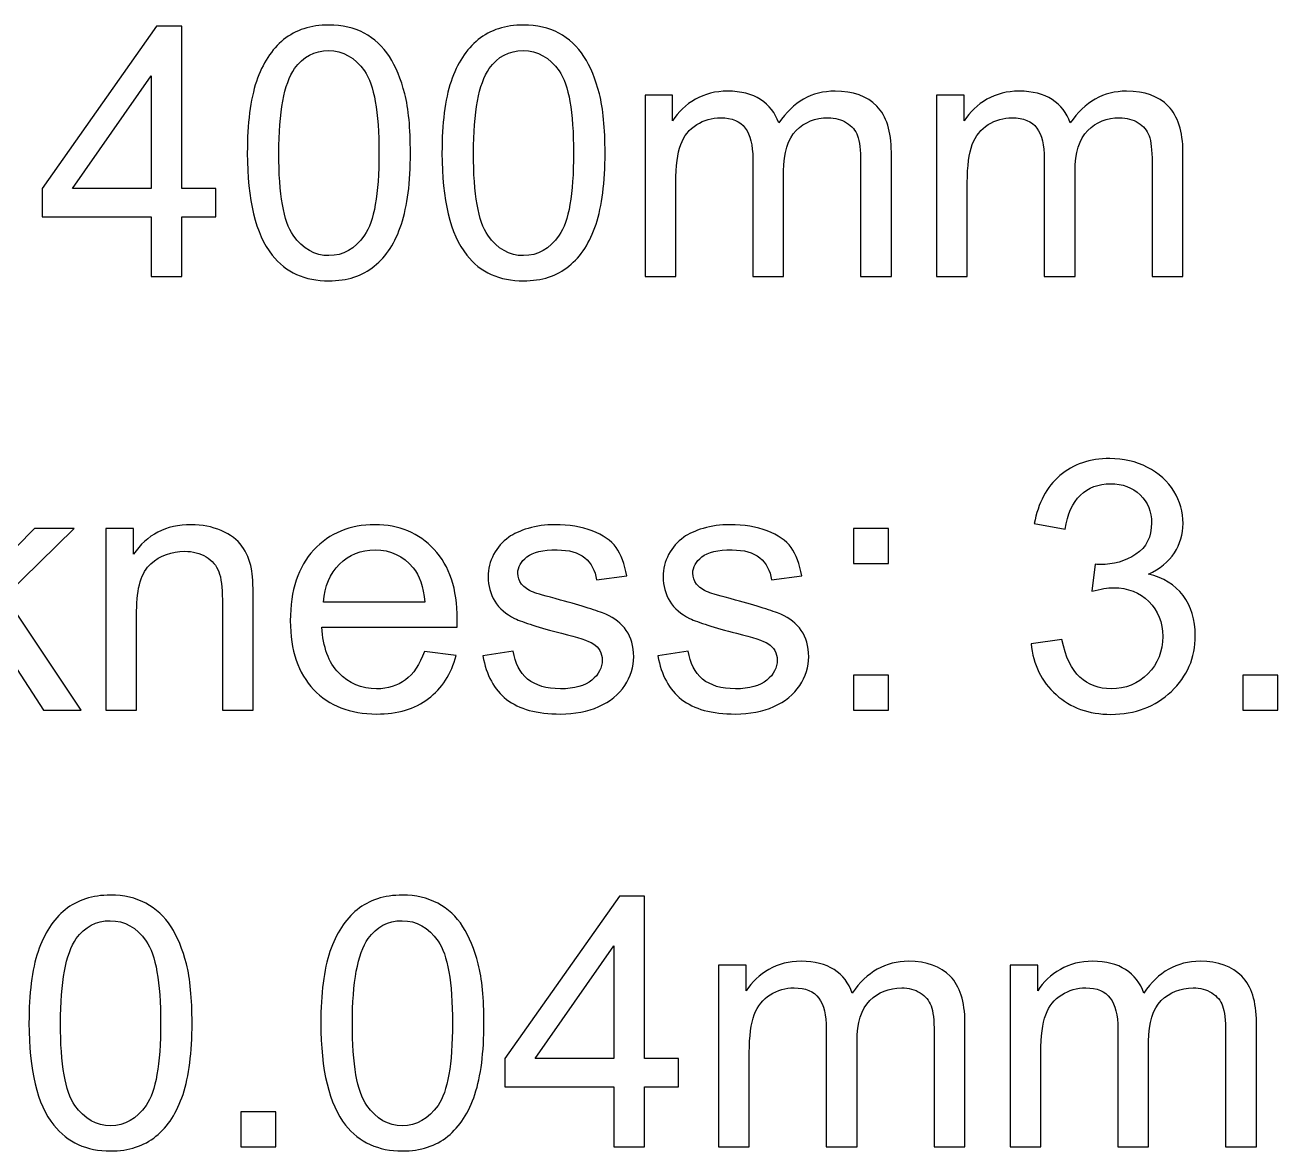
# Model space of a CAD drawing. Header units: millimetres. Extents: x -284 to 247, y -404 to 405.
# Drawn here: x -252.23 to -237.07, y -388.21 to -374.59 of the extents above; entities that cross this region are included whole.
import ezdxf

# ---------------------------------------------------------------- set-up
doc = ezdxf.new("R2010")
doc.units = ezdxf.units.MM
doc.header["$MEASUREMENT"] = 0
doc.layers.add('Layer 1', color=7, linetype='Continuous')

msp = doc.modelspace()

# ---------------------------------------------------------------- linework, layer by layer
at = {"layer": 'Layer 1'}
for points, knots in [([(-250.7012, -377.6338), (-250.7012, -377.6338), (-250.7012, -376.9099), (-250.7012, -376.9099), (-250.7012, -376.9099), (-250.7012, -376.9099), (-252.0178, -376.9099), (-252.0178, -376.9099), (-252.0178, -376.9099), (-252.0178, -376.9099), (-252.0178, -376.567), (-252.0178, -376.567), (-252.0178, -376.567), (-252.0178, -376.567), (-250.6335, -374.6028), (-250.6335, -374.6028), (-250.6335, -374.6028), (-250.6335, -374.6028), (-250.3287, -374.6028), (-250.3287, -374.6028), (-250.3287, -374.6028), (-250.3287, -374.6028), (-250.3287, -376.567), (-250.3287, -376.567), (-250.3287, -376.567), (-250.3287, -376.567), (-249.9181, -376.567), (-249.9181, -376.567), (-249.9181, -376.567), (-249.9181, -376.567), (-249.9181, -376.9099), (-249.9181, -376.9099), (-249.9181, -376.9099), (-249.9181, -376.9099), (-250.3287, -376.9099), (-250.3287, -376.9099), (-250.3287, -376.9099), (-250.3287, -376.9099), (-250.3287, -377.6338), (-250.3287, -377.6338), (-250.3287, -377.6338), (-250.3287, -377.6338), (-250.7012, -377.6338), (-250.7012, -377.6338)], [0, 0, 0, 0, 0.0833333, 0.0833333, 0.0833333, 0.0833333, 0.1666667, 0.1666667, 0.1666667, 0.1666667, 0.25, 0.25, 0.25, 0.25, 0.3333333, 0.3333333, 0.3333333, 0.3333333, 0.4166667, 0.4166667, 0.4166667, 0.4166667, 0.5, 0.5, 0.5, 0.5, 0.5833333, 0.5833333, 0.5833333, 0.5833333, 0.6666667, 0.6666667, 0.6666667, 0.6666667, 0.75, 0.75, 0.75, 0.75, 0.8333333, 0.8333333, 0.8333333, 0.8333333, 1, 1, 1, 1]), ([(-249.5364, -376.138), (-249.5364, -375.7803), (-249.4997, -375.491), (-249.4263, -375.2723), (-249.4263, -375.2723), (-249.3523, -375.0529), (-249.2429, -374.8843), (-249.0975, -374.7664), (-249.0975, -374.7664), (-248.9529, -374.6486), (-248.7702, -374.5901), (-248.55, -374.5901), (-248.55, -374.5901), (-248.3878, -374.5901), (-248.2452, -374.6225), (-248.1218, -374.6881), (-248.1218, -374.6881), (-247.999, -374.7537), (-247.8974, -374.8483), (-247.8184, -374.9718), (-247.8184, -374.9718), (-247.7394, -375.0945), (-247.6773, -375.2448), (-247.6321, -375.4219), (-247.6321, -375.4219), (-247.5863, -375.599), (-247.5637, -375.8382), (-247.5637, -376.138), (-247.5637, -376.138), (-247.5637, -376.4936), (-247.6004, -376.7815), (-247.673, -377.0002), (-247.673, -377.0002), (-247.7457, -377.2196), (-247.8551, -377.3883), (-248.0004, -377.5068), (-248.0004, -377.5068), (-248.1451, -377.6253), (-248.3285, -377.6846), (-248.55, -377.6846), (-248.55, -377.6846), (-248.8414, -377.6846), (-249.0707, -377.5809), (-249.2372, -377.3727), (-249.2372, -377.3727), (-249.4369, -377.1187), (-249.5364, -376.7074), (-249.5364, -376.138)], [0, 0, 0, 0, 0.0769231, 0.0769231, 0.0769231, 0.0769231, 0.1538462, 0.1538462, 0.1538462, 0.1538462, 0.2307692, 0.2307692, 0.2307692, 0.2307692, 0.3076923, 0.3076923, 0.3076923, 0.3076923, 0.3846154, 0.3846154, 0.3846154, 0.3846154, 0.4615385, 0.4615385, 0.4615385, 0.4615385, 0.5384615, 0.5384615, 0.5384615, 0.5384615, 0.6153846, 0.6153846, 0.6153846, 0.6153846, 0.6923077, 0.6923077, 0.6923077, 0.6923077, 0.7692308, 0.7692308, 0.7692308, 0.7692308, 0.8461538, 0.8461538, 0.8461538, 0.8461538, 1, 1, 1, 1]), ([(-247.182, -376.138), (-247.182, -375.7803), (-247.1453, -375.491), (-247.0719, -375.2723), (-247.0719, -375.2723), (-246.9979, -375.0529), (-246.8885, -374.8843), (-246.7431, -374.7664), (-246.7431, -374.7664), (-246.5985, -374.6486), (-246.4158, -374.5901), (-246.1956, -374.5901), (-246.1956, -374.5901), (-246.0334, -374.5901), (-245.8908, -374.6225), (-245.7674, -374.6881), (-245.7674, -374.6881), (-245.6446, -374.7537), (-245.543, -374.8483), (-245.464, -374.9718), (-245.464, -374.9718), (-245.385, -375.0945), (-245.3229, -375.2448), (-245.2777, -375.4219), (-245.2777, -375.4219), (-245.2319, -375.599), (-245.2093, -375.8382), (-245.2093, -376.138), (-245.2093, -376.138), (-245.2093, -376.4936), (-245.246, -376.7815), (-245.3186, -377.0002), (-245.3186, -377.0002), (-245.3913, -377.2196), (-245.5007, -377.3883), (-245.646, -377.5068), (-245.646, -377.5068), (-245.7907, -377.6253), (-245.9741, -377.6846), (-246.1956, -377.6846), (-246.1956, -377.6846), (-246.487, -377.6846), (-246.7163, -377.5809), (-246.8828, -377.3727), (-246.8828, -377.3727), (-247.0825, -377.1187), (-247.182, -376.7074), (-247.182, -376.138)], [0, 0, 0, 0, 0.0769231, 0.0769231, 0.0769231, 0.0769231, 0.1538462, 0.1538462, 0.1538462, 0.1538462, 0.2307692, 0.2307692, 0.2307692, 0.2307692, 0.3076923, 0.3076923, 0.3076923, 0.3076923, 0.3846154, 0.3846154, 0.3846154, 0.3846154, 0.4615385, 0.4615385, 0.4615385, 0.4615385, 0.5384615, 0.5384615, 0.5384615, 0.5384615, 0.6153846, 0.6153846, 0.6153846, 0.6153846, 0.6923077, 0.6923077, 0.6923077, 0.6923077, 0.7692308, 0.7692308, 0.7692308, 0.7692308, 0.8461538, 0.8461538, 0.8461538, 0.8461538, 1, 1, 1, 1]), ([(-249.1554, -376.1394), (-249.1554, -376.6383), (-249.0975, -376.9699), (-248.9811, -377.1336), (-248.9811, -377.1336), (-248.8647, -377.298), (-248.7208, -377.3798), (-248.55, -377.3798), (-248.55, -377.3798), (-248.3793, -377.3798), (-248.2354, -377.2973), (-248.119, -377.1329), (-248.119, -377.1329), (-248.0025, -376.9678), (-247.9447, -376.6369), (-247.9447, -376.1394), (-247.9447, -376.1394), (-247.9447, -375.6406), (-248.0025, -375.309), (-248.119, -375.1453), (-248.119, -375.1453), (-248.2347, -374.9809), (-248.38, -374.8991), (-248.5543, -374.8991), (-248.5543, -374.8991), (-248.725, -374.8991), (-248.8619, -374.9718), (-248.9642, -375.1164), (-248.9642, -375.1164), (-249.0919, -375.3005), (-249.1554, -375.642), (-249.1554, -376.1394)], [0, 0, 0, 0, 0.1111111, 0.1111111, 0.1111111, 0.1111111, 0.2222222, 0.2222222, 0.2222222, 0.2222222, 0.3333333, 0.3333333, 0.3333333, 0.3333333, 0.4444444, 0.4444444, 0.4444444, 0.4444444, 0.5555556, 0.5555556, 0.5555556, 0.5555556, 0.6666667, 0.6666667, 0.6666667, 0.6666667, 0.7777778, 0.7777778, 0.7777778, 0.7777778, 1, 1, 1, 1]), ([(-246.801, -376.1394), (-246.801, -376.6383), (-246.7431, -376.9699), (-246.6267, -377.1336), (-246.6267, -377.1336), (-246.5103, -377.298), (-246.3664, -377.3798), (-246.1956, -377.3798), (-246.1956, -377.3798), (-246.0249, -377.3798), (-245.881, -377.2973), (-245.7646, -377.1329), (-245.7646, -377.1329), (-245.6481, -376.9678), (-245.5903, -376.6369), (-245.5903, -376.1394), (-245.5903, -376.1394), (-245.5903, -375.6406), (-245.6481, -375.309), (-245.7646, -375.1453), (-245.7646, -375.1453), (-245.8803, -374.9809), (-246.0256, -374.8991), (-246.1999, -374.8991), (-246.1999, -374.8991), (-246.3706, -374.8991), (-246.5075, -374.9718), (-246.6098, -375.1164), (-246.6098, -375.1164), (-246.7375, -375.3005), (-246.801, -375.642), (-246.801, -376.1394)], [0, 0, 0, 0, 0.1111111, 0.1111111, 0.1111111, 0.1111111, 0.2222222, 0.2222222, 0.2222222, 0.2222222, 0.3333333, 0.3333333, 0.3333333, 0.3333333, 0.4444444, 0.4444444, 0.4444444, 0.4444444, 0.5555556, 0.5555556, 0.5555556, 0.5555556, 0.6666667, 0.6666667, 0.6666667, 0.6666667, 0.7777778, 0.7777778, 0.7777778, 0.7777778, 1, 1, 1, 1]), ([(-250.7012, -376.567), (-250.7012, -376.567), (-250.7012, -375.2032), (-250.7012, -375.2032), (-250.7012, -375.2032), (-250.7012, -375.2032), (-251.6516, -376.567), (-251.6516, -376.567), (-251.6516, -376.567), (-251.6516, -376.567), (-250.7012, -376.567), (-250.7012, -376.567)], [0, 0, 0, 0, 0.25, 0.25, 0.25, 0.25, 0.5, 0.5, 0.5, 0.5, 1, 1, 1, 1]), ([(-244.726, -377.6338), (-244.726, -377.6338), (-244.726, -375.4367), (-244.726, -375.4367), (-244.726, -375.4367), (-244.726, -375.4367), (-244.3916, -375.4367), (-244.3916, -375.4367), (-244.3916, -375.4367), (-244.3916, -375.4367), (-244.3916, -375.7472), (-244.3916, -375.7472), (-244.3916, -375.7472), (-244.3231, -375.6399), (-244.2314, -375.5531), (-244.1171, -375.4882), (-244.1171, -375.4882), (-244.0028, -375.4226), (-243.873, -375.3902), (-243.7269, -375.3902), (-243.7269, -375.3902), (-243.5647, -375.3902), (-243.4313, -375.424), (-243.3276, -375.491), (-243.3276, -375.491), (-243.2239, -375.5588), (-243.1505, -375.6526), (-243.1082, -375.774), (-243.1082, -375.774), (-242.9332, -375.5179), (-242.7067, -375.3902), (-242.4273, -375.3902), (-242.4273, -375.3902), (-242.2086, -375.3902), (-242.04, -375.4501), (-241.9229, -375.5708), (-241.9229, -375.5708), (-241.805, -375.6914), (-241.7458, -375.877), (-241.7458, -376.1275), (-241.7458, -376.1275), (-241.7458, -376.1275), (-241.7458, -377.6338), (-241.7458, -377.6338), (-241.7458, -377.6338), (-241.7458, -377.6338), (-242.1183, -377.6338), (-242.1183, -377.6338), (-242.1183, -377.6338), (-242.1183, -377.6338), (-242.1183, -376.2509), (-242.1183, -376.2509), (-242.1183, -376.2509), (-242.1183, -376.1028), (-242.131, -375.9955), (-242.155, -375.9299), (-242.155, -375.9299), (-242.179, -375.8643), (-242.2227, -375.8121), (-242.2869, -375.7719), (-242.2869, -375.7719), (-242.3504, -375.7316), (-242.4252, -375.7119), (-242.5106, -375.7119), (-242.5106, -375.7119), (-242.6658, -375.7119), (-242.7942, -375.7634), (-242.8965, -375.8657), (-242.8965, -375.8657), (-242.9988, -375.9687), (-243.0496, -376.1331), (-243.0496, -376.3589), (-243.0496, -376.3589), (-243.0496, -376.3589), (-243.0496, -377.6338), (-243.0496, -377.6338), (-243.0496, -377.6338), (-243.0496, -377.6338), (-243.4221, -377.6338), (-243.4221, -377.6338), (-243.4221, -377.6338), (-243.4221, -377.6338), (-243.4221, -376.2079), (-243.4221, -376.2079), (-243.4221, -376.2079), (-243.4221, -376.0428), (-243.4525, -375.9186), (-243.5132, -375.8361), (-243.5132, -375.8361), (-243.5738, -375.7535), (-243.6733, -375.7119), (-243.8109, -375.7119), (-243.8109, -375.7119), (-243.9153, -375.7119), (-244.012, -375.7394), (-244.1009, -375.7944), (-244.1009, -375.7944), (-244.1898, -375.8495), (-244.254, -375.9299), (-244.2942, -376.0364), (-244.2942, -376.0364), (-244.3337, -376.1423), (-244.3535, -376.2954), (-244.3535, -376.495), (-244.3535, -376.495), (-244.3535, -376.495), (-244.3535, -377.6338), (-244.3535, -377.6338), (-244.3535, -377.6338), (-244.3535, -377.6338), (-244.726, -377.6338), (-244.726, -377.6338)], [0, 0, 0, 0, 0.0344828, 0.0344828, 0.0344828, 0.0344828, 0.0689655, 0.0689655, 0.0689655, 0.0689655, 0.1034483, 0.1034483, 0.1034483, 0.1034483, 0.137931, 0.137931, 0.137931, 0.137931, 0.1724138, 0.1724138, 0.1724138, 0.1724138, 0.2068966, 0.2068966, 0.2068966, 0.2068966, 0.2413793, 0.2413793, 0.2413793, 0.2413793, 0.2758621, 0.2758621, 0.2758621, 0.2758621, 0.3103448, 0.3103448, 0.3103448, 0.3103448, 0.3448276, 0.3448276, 0.3448276, 0.3448276, 0.3793103, 0.3793103, 0.3793103, 0.3793103, 0.4137931, 0.4137931, 0.4137931, 0.4137931, 0.4482759, 0.4482759, 0.4482759, 0.4482759, 0.4827586, 0.4827586, 0.4827586, 0.4827586, 0.5172414, 0.5172414, 0.5172414, 0.5172414, 0.5517241, 0.5517241, 0.5517241, 0.5517241, 0.5862069, 0.5862069, 0.5862069, 0.5862069, 0.6206897, 0.6206897, 0.6206897, 0.6206897, 0.6551724, 0.6551724, 0.6551724, 0.6551724, 0.6896552, 0.6896552, 0.6896552, 0.6896552, 0.7241379, 0.7241379, 0.7241379, 0.7241379, 0.7586207, 0.7586207, 0.7586207, 0.7586207, 0.7931034, 0.7931034, 0.7931034, 0.7931034, 0.8275862, 0.8275862, 0.8275862, 0.8275862, 0.862069, 0.862069, 0.862069, 0.862069, 0.8965517, 0.8965517, 0.8965517, 0.8965517, 0.9310345, 0.9310345, 0.9310345, 0.9310345, 1, 1, 1, 1]), ([(-241.1997, -377.6338), (-241.1997, -377.6338), (-241.1997, -375.4367), (-241.1997, -375.4367), (-241.1997, -375.4367), (-241.1997, -375.4367), (-240.8653, -375.4367), (-240.8653, -375.4367), (-240.8653, -375.4367), (-240.8653, -375.4367), (-240.8653, -375.7472), (-240.8653, -375.7472), (-240.8653, -375.7472), (-240.7968, -375.6399), (-240.7051, -375.5531), (-240.5908, -375.4882), (-240.5908, -375.4882), (-240.4765, -375.4226), (-240.3467, -375.3902), (-240.2006, -375.3902), (-240.2006, -375.3902), (-240.0384, -375.3902), (-239.905, -375.424), (-239.8013, -375.491), (-239.8013, -375.491), (-239.6976, -375.5588), (-239.6242, -375.6526), (-239.5819, -375.774), (-239.5819, -375.774), (-239.4069, -375.5179), (-239.1804, -375.3902), (-238.901, -375.3902), (-238.901, -375.3902), (-238.6823, -375.3902), (-238.5137, -375.4501), (-238.3966, -375.5708), (-238.3966, -375.5708), (-238.2787, -375.6914), (-238.2195, -375.877), (-238.2195, -376.1275), (-238.2195, -376.1275), (-238.2195, -376.1275), (-238.2195, -377.6338), (-238.2195, -377.6338), (-238.2195, -377.6338), (-238.2195, -377.6338), (-238.592, -377.6338), (-238.592, -377.6338), (-238.592, -377.6338), (-238.592, -377.6338), (-238.592, -376.2509), (-238.592, -376.2509), (-238.592, -376.2509), (-238.592, -376.1028), (-238.6047, -375.9955), (-238.6287, -375.9299), (-238.6287, -375.9299), (-238.6527, -375.8643), (-238.6964, -375.8121), (-238.7606, -375.7719), (-238.7606, -375.7719), (-238.8241, -375.7316), (-238.8989, -375.7119), (-238.9843, -375.7119), (-238.9843, -375.7119), (-239.1395, -375.7119), (-239.2679, -375.7634), (-239.3702, -375.8657), (-239.3702, -375.8657), (-239.4725, -375.9687), (-239.5233, -376.1331), (-239.5233, -376.3589), (-239.5233, -376.3589), (-239.5233, -376.3589), (-239.5233, -377.6338), (-239.5233, -377.6338), (-239.5233, -377.6338), (-239.5233, -377.6338), (-239.8958, -377.6338), (-239.8958, -377.6338), (-239.8958, -377.6338), (-239.8958, -377.6338), (-239.8958, -376.2079), (-239.8958, -376.2079), (-239.8958, -376.2079), (-239.8958, -376.0428), (-239.9262, -375.9186), (-239.9869, -375.8361), (-239.9869, -375.8361), (-240.0475, -375.7535), (-240.147, -375.7119), (-240.2846, -375.7119), (-240.2846, -375.7119), (-240.389, -375.7119), (-240.4857, -375.7394), (-240.5746, -375.7944), (-240.5746, -375.7944), (-240.6635, -375.8495), (-240.7277, -375.9299), (-240.7679, -376.0364), (-240.7679, -376.0364), (-240.8074, -376.1423), (-240.8272, -376.2954), (-240.8272, -376.495), (-240.8272, -376.495), (-240.8272, -376.495), (-240.8272, -377.6338), (-240.8272, -377.6338), (-240.8272, -377.6338), (-240.8272, -377.6338), (-241.1997, -377.6338), (-241.1997, -377.6338)], [0, 0, 0, 0, 0.0344828, 0.0344828, 0.0344828, 0.0344828, 0.0689655, 0.0689655, 0.0689655, 0.0689655, 0.1034483, 0.1034483, 0.1034483, 0.1034483, 0.137931, 0.137931, 0.137931, 0.137931, 0.1724138, 0.1724138, 0.1724138, 0.1724138, 0.2068966, 0.2068966, 0.2068966, 0.2068966, 0.2413793, 0.2413793, 0.2413793, 0.2413793, 0.2758621, 0.2758621, 0.2758621, 0.2758621, 0.3103448, 0.3103448, 0.3103448, 0.3103448, 0.3448276, 0.3448276, 0.3448276, 0.3448276, 0.3793103, 0.3793103, 0.3793103, 0.3793103, 0.4137931, 0.4137931, 0.4137931, 0.4137931, 0.4482759, 0.4482759, 0.4482759, 0.4482759, 0.4827586, 0.4827586, 0.4827586, 0.4827586, 0.5172414, 0.5172414, 0.5172414, 0.5172414, 0.5517241, 0.5517241, 0.5517241, 0.5517241, 0.5862069, 0.5862069, 0.5862069, 0.5862069, 0.6206897, 0.6206897, 0.6206897, 0.6206897, 0.6551724, 0.6551724, 0.6551724, 0.6551724, 0.6896552, 0.6896552, 0.6896552, 0.6896552, 0.7241379, 0.7241379, 0.7241379, 0.7241379, 0.7586207, 0.7586207, 0.7586207, 0.7586207, 0.7931034, 0.7931034, 0.7931034, 0.7931034, 0.8275862, 0.8275862, 0.8275862, 0.8275862, 0.862069, 0.862069, 0.862069, 0.862069, 0.8965517, 0.8965517, 0.8965517, 0.8965517, 0.9310345, 0.9310345, 0.9310345, 0.9310345, 1, 1, 1, 1]), ([(-253.3633, -382.8782), (-253.3633, -382.8782), (-253.3633, -379.8472), (-253.3633, -379.8472), (-253.3633, -379.8472), (-253.3633, -379.8472), (-252.9908, -379.8472), (-252.9908, -379.8472), (-252.9908, -379.8472), (-252.9908, -379.8472), (-252.9908, -381.5736), (-252.9908, -381.5736), (-252.9908, -381.5736), (-252.9908, -381.5736), (-252.1102, -380.6811), (-252.1102, -380.6811), (-252.1102, -380.6811), (-252.1102, -380.6811), (-251.629, -380.6811), (-251.629, -380.6811), (-251.629, -380.6811), (-251.629, -380.6811), (-252.4672, -381.4974), (-252.4672, -381.4974), (-252.4672, -381.4974), (-252.4672, -381.4974), (-251.5444, -382.8782), (-251.5444, -382.8782), (-251.5444, -382.8782), (-251.5444, -382.8782), (-252.003, -382.8782), (-252.003, -382.8782), (-252.003, -382.8782), (-252.003, -382.8782), (-252.7325, -381.7557), (-252.7325, -381.7557), (-252.7325, -381.7557), (-252.7325, -381.7557), (-252.9908, -382.0068), (-252.9908, -382.0068), (-252.9908, -382.0068), (-252.9908, -382.0068), (-252.9908, -382.8782), (-252.9908, -382.8782), (-252.9908, -382.8782), (-252.9908, -382.8782), (-253.3633, -382.8782), (-253.3633, -382.8782)], [0, 0, 0, 0, 0.0769231, 0.0769231, 0.0769231, 0.0769231, 0.1538462, 0.1538462, 0.1538462, 0.1538462, 0.2307692, 0.2307692, 0.2307692, 0.2307692, 0.3076923, 0.3076923, 0.3076923, 0.3076923, 0.3846154, 0.3846154, 0.3846154, 0.3846154, 0.4615385, 0.4615385, 0.4615385, 0.4615385, 0.5384615, 0.5384615, 0.5384615, 0.5384615, 0.6153846, 0.6153846, 0.6153846, 0.6153846, 0.6923077, 0.6923077, 0.6923077, 0.6923077, 0.7692308, 0.7692308, 0.7692308, 0.7692308, 0.8461538, 0.8461538, 0.8461538, 0.8461538, 1, 1, 1, 1]), ([(-240.055, -382.0739), (-240.055, -382.0739), (-239.6825, -382.0231), (-239.6825, -382.0231), (-239.6825, -382.0231), (-239.6394, -382.2347), (-239.5675, -382.3871), (-239.4652, -382.4803), (-239.4652, -382.4803), (-239.3629, -382.5734), (-239.2373, -382.62), (-239.0884, -382.62), (-239.0884, -382.62), (-238.912, -382.62), (-238.7631, -382.5593), (-238.6432, -382.4379), (-238.6432, -382.4379), (-238.5233, -382.3166), (-238.4633, -382.1663), (-238.4633, -381.9871), (-238.4633, -381.9871), (-238.4633, -381.8163), (-238.519, -381.6752), (-238.6312, -381.5638), (-238.6312, -381.5638), (-238.7427, -381.453), (-238.8845, -381.3973), (-239.0574, -381.3973), (-239.0574, -381.3973), (-239.1279, -381.3973), (-239.2154, -381.4114), (-239.3205, -381.4389), (-239.3205, -381.4389), (-239.3205, -381.4389), (-239.2789, -381.1129), (-239.2789, -381.1129), (-239.2789, -381.1129), (-239.2542, -381.1157), (-239.2337, -381.1171), (-239.2189, -381.1171), (-239.2189, -381.1171), (-239.0595, -381.1171), (-238.9169, -381.0755), (-238.7892, -380.993), (-238.7892, -380.993), (-238.6622, -380.9104), (-238.5987, -380.7834), (-238.5987, -380.612), (-238.5987, -380.612), (-238.5987, -380.4758), (-238.6453, -380.3629), (-238.7377, -380.2733), (-238.7377, -380.2733), (-238.8302, -380.1837), (-238.9494, -380.1393), (-239.0955, -380.1393), (-239.0955, -380.1393), (-239.2408, -380.1393), (-239.3614, -380.1851), (-239.4581, -380.2768), (-239.4581, -380.2768), (-239.5548, -380.3686), (-239.6169, -380.5061), (-239.6444, -380.6896), (-239.6444, -380.6896), (-239.6444, -380.6896), (-240.0169, -380.6219), (-240.0169, -380.6219), (-240.0169, -380.6219), (-239.971, -380.3721), (-239.868, -380.1781), (-239.7065, -380.0405), (-239.7065, -380.0405), (-239.5456, -379.9029), (-239.3445, -379.8345), (-239.1046, -379.8345), (-239.1046, -379.8345), (-238.9395, -379.8345), (-238.7871, -379.8697), (-238.6481, -379.941), (-238.6481, -379.941), (-238.5084, -380.0116), (-238.4019, -380.1082), (-238.3285, -380.2303), (-238.3285, -380.2303), (-238.2544, -380.353), (-238.2177, -380.4829), (-238.2177, -380.6204), (-238.2177, -380.6204), (-238.2177, -380.751), (-238.253, -380.8695), (-238.3229, -380.9767), (-238.3229, -380.9767), (-238.3934, -381.084), (-238.4979, -381.1694), (-238.6354, -381.2329), (-238.6354, -381.2329), (-238.4562, -381.2738), (-238.3172, -381.3599), (-238.2177, -381.4904), (-238.2177, -381.4904), (-238.119, -381.6202), (-238.0696, -381.7839), (-238.0696, -381.9793), (-238.0696, -381.9793), (-238.0696, -382.2439), (-238.1662, -382.469), (-238.3589, -382.6531), (-238.3589, -382.6531), (-238.5522, -382.8373), (-238.7963, -382.929), (-239.0912, -382.929), (-239.0912, -382.929), (-239.3572, -382.929), (-239.578, -382.8493), (-239.7537, -382.6905), (-239.7537, -382.6905), (-239.9301, -382.5318), (-240.0303, -382.3265), (-240.055, -382.0739)], [0, 0, 0, 0, 0.0322581, 0.0322581, 0.0322581, 0.0322581, 0.0645161, 0.0645161, 0.0645161, 0.0645161, 0.0967742, 0.0967742, 0.0967742, 0.0967742, 0.1290323, 0.1290323, 0.1290323, 0.1290323, 0.1612903, 0.1612903, 0.1612903, 0.1612903, 0.1935484, 0.1935484, 0.1935484, 0.1935484, 0.2258065, 0.2258065, 0.2258065, 0.2258065, 0.2580645, 0.2580645, 0.2580645, 0.2580645, 0.2903226, 0.2903226, 0.2903226, 0.2903226, 0.3225806, 0.3225806, 0.3225806, 0.3225806, 0.3548387, 0.3548387, 0.3548387, 0.3548387, 0.3870968, 0.3870968, 0.3870968, 0.3870968, 0.4193548, 0.4193548, 0.4193548, 0.4193548, 0.4516129, 0.4516129, 0.4516129, 0.4516129, 0.483871, 0.483871, 0.483871, 0.483871, 0.516129, 0.516129, 0.516129, 0.516129, 0.5483871, 0.5483871, 0.5483871, 0.5483871, 0.5806452, 0.5806452, 0.5806452, 0.5806452, 0.6129032, 0.6129032, 0.6129032, 0.6129032, 0.6451613, 0.6451613, 0.6451613, 0.6451613, 0.6774194, 0.6774194, 0.6774194, 0.6774194, 0.7096774, 0.7096774, 0.7096774, 0.7096774, 0.7419355, 0.7419355, 0.7419355, 0.7419355, 0.7741935, 0.7741935, 0.7741935, 0.7741935, 0.8064516, 0.8064516, 0.8064516, 0.8064516, 0.8387097, 0.8387097, 0.8387097, 0.8387097, 0.8709677, 0.8709677, 0.8709677, 0.8709677, 0.9032258, 0.9032258, 0.9032258, 0.9032258, 0.9354839, 0.9354839, 0.9354839, 0.9354839, 1, 1, 1, 1]), ([(-251.248, -382.8782), (-251.248, -382.8782), (-251.248, -380.6811), (-251.248, -380.6811), (-251.248, -380.6811), (-251.248, -380.6811), (-250.9136, -380.6811), (-250.9136, -380.6811), (-250.9136, -380.6811), (-250.9136, -380.6811), (-250.9136, -380.993), (-250.9136, -380.993), (-250.9136, -380.993), (-250.7527, -380.7538), (-250.5199, -380.6346), (-250.2158, -380.6346), (-250.2158, -380.6346), (-250.0831, -380.6346), (-249.9618, -380.6585), (-249.851, -380.7058), (-249.851, -380.7058), (-249.7402, -380.7531), (-249.657, -380.8159), (-249.602, -380.8928), (-249.602, -380.8928), (-249.5469, -380.9697), (-249.5081, -381.0614), (-249.4862, -381.1672), (-249.4862, -381.1672), (-249.4728, -381.2364), (-249.4658, -381.357), (-249.4658, -381.5292), (-249.4658, -381.5292), (-249.4658, -381.5292), (-249.4658, -382.8782), (-249.4658, -382.8782), (-249.4658, -382.8782), (-249.4658, -382.8782), (-249.8383, -382.8782), (-249.8383, -382.8782), (-249.8383, -382.8782), (-249.8383, -382.8782), (-249.8383, -381.5433), (-249.8383, -381.5433), (-249.8383, -381.5433), (-249.8383, -381.3916), (-249.8524, -381.278), (-249.8814, -381.2032), (-249.8814, -381.2032), (-249.9103, -381.1284), (-249.9618, -381.0685), (-250.0352, -381.0233), (-250.0352, -381.0233), (-250.1085, -380.9789), (-250.1953, -380.9563), (-250.2941, -380.9563), (-250.2941, -380.9563), (-250.4521, -380.9563), (-250.5883, -381.0064), (-250.7033, -381.1073), (-250.7033, -381.1073), (-250.8183, -381.2075), (-250.8755, -381.3987), (-250.8755, -381.6795), (-250.8755, -381.6795), (-250.8755, -381.6795), (-250.8755, -382.8782), (-250.8755, -382.8782), (-250.8755, -382.8782), (-250.8755, -382.8782), (-251.248, -382.8782), (-251.248, -382.8782)], [0, 0, 0, 0, 0.0526316, 0.0526316, 0.0526316, 0.0526316, 0.1052632, 0.1052632, 0.1052632, 0.1052632, 0.1578947, 0.1578947, 0.1578947, 0.1578947, 0.2105263, 0.2105263, 0.2105263, 0.2105263, 0.2631579, 0.2631579, 0.2631579, 0.2631579, 0.3157895, 0.3157895, 0.3157895, 0.3157895, 0.3684211, 0.3684211, 0.3684211, 0.3684211, 0.4210526, 0.4210526, 0.4210526, 0.4210526, 0.4736842, 0.4736842, 0.4736842, 0.4736842, 0.5263158, 0.5263158, 0.5263158, 0.5263158, 0.5789474, 0.5789474, 0.5789474, 0.5789474, 0.6315789, 0.6315789, 0.6315789, 0.6315789, 0.6842105, 0.6842105, 0.6842105, 0.6842105, 0.7368421, 0.7368421, 0.7368421, 0.7368421, 0.7894737, 0.7894737, 0.7894737, 0.7894737, 0.8421053, 0.8421053, 0.8421053, 0.8421053, 0.8947368, 0.8947368, 0.8947368, 0.8947368, 1, 1, 1, 1]), ([(-247.395, -382.167), (-247.395, -382.167), (-247.0098, -382.2178), (-247.0098, -382.2178), (-247.0098, -382.2178), (-247.0698, -382.4415), (-247.1819, -382.6157), (-247.3456, -382.7392), (-247.3456, -382.7392), (-247.5093, -382.8627), (-247.7182, -382.9248), (-247.9729, -382.9248), (-247.9729, -382.9248), (-248.2932, -382.9248), (-248.5472, -382.826), (-248.7349, -382.6284), (-248.7349, -382.6284), (-248.9225, -382.4316), (-249.0164, -382.1543), (-249.0164, -381.798), (-249.0164, -381.798), (-249.0164, -381.4297), (-248.9218, -381.1433), (-248.732, -380.9401), (-248.732, -380.9401), (-248.5422, -380.7362), (-248.296, -380.6346), (-247.9933, -380.6346), (-247.9933, -380.6346), (-247.7005, -380.6346), (-247.4613, -380.734), (-247.2758, -380.9337), (-247.2758, -380.9337), (-247.0902, -381.1334), (-246.9971, -381.4142), (-246.9971, -381.7761), (-246.9971, -381.7761), (-246.9971, -381.798), (-246.9978, -381.8312), (-246.9992, -381.8749), (-246.9992, -381.8749), (-246.9992, -381.8749), (-248.6354, -381.8749), (-248.6354, -381.8749), (-248.6354, -381.8749), (-248.6213, -382.1155), (-248.5535, -382.3004), (-248.4308, -382.4281), (-248.4308, -382.4281), (-248.3087, -382.5558), (-248.1556, -382.62), (-247.9729, -382.62), (-247.9729, -382.62), (-247.8367, -382.62), (-247.7203, -382.584), (-247.6243, -382.512), (-247.6243, -382.512), (-247.5277, -382.4401), (-247.4515, -382.325), (-247.395, -382.167)], [0, 0, 0, 0, 0.0625, 0.0625, 0.0625, 0.0625, 0.125, 0.125, 0.125, 0.125, 0.1875, 0.1875, 0.1875, 0.1875, 0.25, 0.25, 0.25, 0.25, 0.3125, 0.3125, 0.3125, 0.3125, 0.375, 0.375, 0.375, 0.375, 0.4375, 0.4375, 0.4375, 0.4375, 0.5, 0.5, 0.5, 0.5, 0.5625, 0.5625, 0.5625, 0.5625, 0.625, 0.625, 0.625, 0.625, 0.6875, 0.6875, 0.6875, 0.6875, 0.75, 0.75, 0.75, 0.75, 0.8125, 0.8125, 0.8125, 0.8125, 0.875, 0.875, 0.875, 0.875, 1, 1, 1, 1]), ([(-246.6874, -382.222), (-246.6874, -382.222), (-246.3191, -382.1628), (-246.3191, -382.1628), (-246.3191, -382.1628), (-246.2986, -382.3102), (-246.2408, -382.4231), (-246.1462, -382.5021), (-246.1462, -382.5021), (-246.0517, -382.5805), (-245.919, -382.62), (-245.7497, -382.62), (-245.7497, -382.62), (-245.5782, -382.62), (-245.4512, -382.5854), (-245.368, -382.5155), (-245.368, -382.5155), (-245.2854, -382.4464), (-245.2438, -382.3646), (-245.2438, -382.2707), (-245.2438, -382.2707), (-245.2438, -382.1868), (-245.2812, -382.1204), (-245.3553, -382.0725), (-245.3553, -382.0725), (-245.4075, -382.0393), (-245.5345, -381.9977), (-245.7363, -381.9462), (-245.7363, -381.9462), (-246.0086, -381.8777), (-246.197, -381.8185), (-246.3028, -381.7684), (-246.3028, -381.7684), (-246.408, -381.7176), (-246.4877, -381.6484), (-246.542, -381.5595), (-246.542, -381.5595), (-246.5964, -381.4713), (-246.6239, -381.3733), (-246.6239, -381.266), (-246.6239, -381.266), (-246.6239, -381.1679), (-246.6013, -381.0776), (-246.5568, -380.9944), (-246.5568, -380.9944), (-246.5117, -380.9111), (-246.451, -380.842), (-246.3741, -380.7869), (-246.3741, -380.7869), (-246.3162, -380.7446), (-246.2372, -380.7086), (-246.1377, -380.679), (-246.1377, -380.679), (-246.0376, -380.6494), (-245.931, -380.6346), (-245.8167, -380.6346), (-245.8167, -380.6346), (-245.6446, -380.6346), (-245.4936, -380.6592), (-245.3638, -380.7093), (-245.3638, -380.7093), (-245.2332, -380.7587), (-245.1373, -380.8265), (-245.0752, -380.9111), (-245.0752, -380.9111), (-245.0138, -380.9965), (-244.9708, -381.1101), (-244.9475, -381.2526), (-244.9475, -381.2526), (-244.9475, -381.2526), (-245.3115, -381.3034), (-245.3115, -381.3034), (-245.3115, -381.3034), (-245.3278, -381.1891), (-245.3758, -381.0995), (-245.4548, -381.0353), (-245.4548, -381.0353), (-245.5338, -380.9711), (-245.6453, -380.9393), (-245.7899, -380.9393), (-245.7899, -380.9393), (-245.9599, -380.9393), (-246.082, -380.9676), (-246.1547, -381.024), (-246.1547, -381.024), (-246.2273, -381.0805), (-246.264, -381.1468), (-246.264, -381.2223), (-246.264, -381.2223), (-246.264, -381.2703), (-246.2492, -381.314), (-246.2189, -381.3528), (-246.2189, -381.3528), (-246.1885, -381.3923), (-246.1413, -381.4255), (-246.0764, -381.4516), (-246.0764, -381.4516), (-246.039, -381.4657), (-245.9303, -381.4974), (-245.7483, -381.5468), (-245.7483, -381.5468), (-245.4858, -381.6167), (-245.3024, -381.6745), (-245.198, -381.719), (-245.198, -381.719), (-245.0935, -381.7634), (-245.0117, -381.829), (-244.9524, -381.9137), (-244.9524, -381.9137), (-244.8924, -381.9991), (-244.8628, -382.1049), (-244.8628, -382.2319), (-244.8628, -382.2319), (-244.8628, -382.3554), (-244.8988, -382.4718), (-244.9715, -382.5812), (-244.9715, -382.5812), (-245.0441, -382.6905), (-245.1486, -382.7752), (-245.2847, -382.8352), (-245.2847, -382.8352), (-245.4216, -382.8951), (-245.5761, -382.9248), (-245.7483, -382.9248), (-245.7483, -382.9248), (-246.0333, -382.9248), (-246.2513, -382.8655), (-246.4009, -382.7477), (-246.4009, -382.7477), (-246.5505, -382.6291), (-246.6457, -382.4542), (-246.6874, -382.222)], [0, 0, 0, 0, 0.0294118, 0.0294118, 0.0294118, 0.0294118, 0.0588235, 0.0588235, 0.0588235, 0.0588235, 0.0882353, 0.0882353, 0.0882353, 0.0882353, 0.1176471, 0.1176471, 0.1176471, 0.1176471, 0.1470588, 0.1470588, 0.1470588, 0.1470588, 0.1764706, 0.1764706, 0.1764706, 0.1764706, 0.2058824, 0.2058824, 0.2058824, 0.2058824, 0.2352941, 0.2352941, 0.2352941, 0.2352941, 0.2647059, 0.2647059, 0.2647059, 0.2647059, 0.2941176, 0.2941176, 0.2941176, 0.2941176, 0.3235294, 0.3235294, 0.3235294, 0.3235294, 0.3529412, 0.3529412, 0.3529412, 0.3529412, 0.3823529, 0.3823529, 0.3823529, 0.3823529, 0.4117647, 0.4117647, 0.4117647, 0.4117647, 0.4411765, 0.4411765, 0.4411765, 0.4411765, 0.4705882, 0.4705882, 0.4705882, 0.4705882, 0.5, 0.5, 0.5, 0.5, 0.5294118, 0.5294118, 0.5294118, 0.5294118, 0.5588235, 0.5588235, 0.5588235, 0.5588235, 0.5882353, 0.5882353, 0.5882353, 0.5882353, 0.6176471, 0.6176471, 0.6176471, 0.6176471, 0.6470588, 0.6470588, 0.6470588, 0.6470588, 0.6764706, 0.6764706, 0.6764706, 0.6764706, 0.7058824, 0.7058824, 0.7058824, 0.7058824, 0.7352941, 0.7352941, 0.7352941, 0.7352941, 0.7647059, 0.7647059, 0.7647059, 0.7647059, 0.7941176, 0.7941176, 0.7941176, 0.7941176, 0.8235294, 0.8235294, 0.8235294, 0.8235294, 0.8529412, 0.8529412, 0.8529412, 0.8529412, 0.8823529, 0.8823529, 0.8823529, 0.8823529, 0.9117647, 0.9117647, 0.9117647, 0.9117647, 0.9411765, 0.9411765, 0.9411765, 0.9411765, 1, 1, 1, 1]), ([(-244.5707, -382.222), (-244.5707, -382.222), (-244.2024, -382.1628), (-244.2024, -382.1628), (-244.2024, -382.1628), (-244.1819, -382.3102), (-244.1241, -382.4231), (-244.0295, -382.5021), (-244.0295, -382.5021), (-243.935, -382.5805), (-243.8023, -382.62), (-243.633, -382.62), (-243.633, -382.62), (-243.4615, -382.62), (-243.3345, -382.5854), (-243.2513, -382.5155), (-243.2513, -382.5155), (-243.1687, -382.4464), (-243.1271, -382.3646), (-243.1271, -382.2707), (-243.1271, -382.2707), (-243.1271, -382.1868), (-243.1645, -382.1204), (-243.2386, -382.0725), (-243.2386, -382.0725), (-243.2908, -382.0393), (-243.4178, -381.9977), (-243.6196, -381.9462), (-243.6196, -381.9462), (-243.8919, -381.8777), (-244.0803, -381.8185), (-244.1861, -381.7684), (-244.1861, -381.7684), (-244.2913, -381.7176), (-244.371, -381.6484), (-244.4253, -381.5595), (-244.4253, -381.5595), (-244.4797, -381.4713), (-244.5072, -381.3733), (-244.5072, -381.266), (-244.5072, -381.266), (-244.5072, -381.1679), (-244.4846, -381.0776), (-244.4401, -380.9944), (-244.4401, -380.9944), (-244.395, -380.9111), (-244.3343, -380.842), (-244.2574, -380.7869), (-244.2574, -380.7869), (-244.1995, -380.7446), (-244.1205, -380.7086), (-244.021, -380.679), (-244.021, -380.679), (-243.9209, -380.6494), (-243.8143, -380.6346), (-243.7, -380.6346), (-243.7, -380.6346), (-243.5279, -380.6346), (-243.3769, -380.6592), (-243.2471, -380.7093), (-243.2471, -380.7093), (-243.1165, -380.7587), (-243.0206, -380.8265), (-242.9585, -380.9111), (-242.9585, -380.9111), (-242.8971, -380.9965), (-242.8541, -381.1101), (-242.8308, -381.2526), (-242.8308, -381.2526), (-242.8308, -381.2526), (-243.1948, -381.3034), (-243.1948, -381.3034), (-243.1948, -381.3034), (-243.2111, -381.1891), (-243.2591, -381.0995), (-243.3381, -381.0353), (-243.3381, -381.0353), (-243.4171, -380.9711), (-243.5286, -380.9393), (-243.6732, -380.9393), (-243.6732, -380.9393), (-243.8432, -380.9393), (-243.9653, -380.9676), (-244.038, -381.024), (-244.038, -381.024), (-244.1106, -381.0805), (-244.1473, -381.1468), (-244.1473, -381.2223), (-244.1473, -381.2223), (-244.1473, -381.2703), (-244.1325, -381.314), (-244.1022, -381.3528), (-244.1022, -381.3528), (-244.0718, -381.3923), (-244.0246, -381.4255), (-243.9597, -381.4516), (-243.9597, -381.4516), (-243.9223, -381.4657), (-243.8136, -381.4974), (-243.6316, -381.5468), (-243.6316, -381.5468), (-243.3691, -381.6167), (-243.1857, -381.6745), (-243.0813, -381.719), (-243.0813, -381.719), (-242.9768, -381.7634), (-242.895, -381.829), (-242.8357, -381.9137), (-242.8357, -381.9137), (-242.7757, -381.9991), (-242.7461, -382.1049), (-242.7461, -382.2319), (-242.7461, -382.2319), (-242.7461, -382.3554), (-242.7821, -382.4718), (-242.8548, -382.5812), (-242.8548, -382.5812), (-242.9274, -382.6905), (-243.0319, -382.7752), (-243.168, -382.8352), (-243.168, -382.8352), (-243.3049, -382.8951), (-243.4594, -382.9248), (-243.6316, -382.9248), (-243.6316, -382.9248), (-243.9166, -382.9248), (-244.1346, -382.8655), (-244.2842, -382.7477), (-244.2842, -382.7477), (-244.4338, -382.6291), (-244.529, -382.4542), (-244.5707, -382.222)], [0, 0, 0, 0, 0.0294118, 0.0294118, 0.0294118, 0.0294118, 0.0588235, 0.0588235, 0.0588235, 0.0588235, 0.0882353, 0.0882353, 0.0882353, 0.0882353, 0.1176471, 0.1176471, 0.1176471, 0.1176471, 0.1470588, 0.1470588, 0.1470588, 0.1470588, 0.1764706, 0.1764706, 0.1764706, 0.1764706, 0.2058824, 0.2058824, 0.2058824, 0.2058824, 0.2352941, 0.2352941, 0.2352941, 0.2352941, 0.2647059, 0.2647059, 0.2647059, 0.2647059, 0.2941176, 0.2941176, 0.2941176, 0.2941176, 0.3235294, 0.3235294, 0.3235294, 0.3235294, 0.3529412, 0.3529412, 0.3529412, 0.3529412, 0.3823529, 0.3823529, 0.3823529, 0.3823529, 0.4117647, 0.4117647, 0.4117647, 0.4117647, 0.4411765, 0.4411765, 0.4411765, 0.4411765, 0.4705882, 0.4705882, 0.4705882, 0.4705882, 0.5, 0.5, 0.5, 0.5, 0.5294118, 0.5294118, 0.5294118, 0.5294118, 0.5588235, 0.5588235, 0.5588235, 0.5588235, 0.5882353, 0.5882353, 0.5882353, 0.5882353, 0.6176471, 0.6176471, 0.6176471, 0.6176471, 0.6470588, 0.6470588, 0.6470588, 0.6470588, 0.6764706, 0.6764706, 0.6764706, 0.6764706, 0.7058824, 0.7058824, 0.7058824, 0.7058824, 0.7352941, 0.7352941, 0.7352941, 0.7352941, 0.7647059, 0.7647059, 0.7647059, 0.7647059, 0.7941176, 0.7941176, 0.7941176, 0.7941176, 0.8235294, 0.8235294, 0.8235294, 0.8235294, 0.8529412, 0.8529412, 0.8529412, 0.8529412, 0.8823529, 0.8823529, 0.8823529, 0.8823529, 0.9117647, 0.9117647, 0.9117647, 0.9117647, 0.9411765, 0.9411765, 0.9411765, 0.9411765, 1, 1, 1, 1]), ([(-242.2042, -381.1044), (-242.2042, -381.1044), (-242.2042, -380.6811), (-242.2042, -380.6811), (-242.2042, -380.6811), (-242.2042, -380.6811), (-241.7809, -380.6811), (-241.7809, -380.6811), (-241.7809, -380.6811), (-241.7809, -380.6811), (-241.7809, -381.1044), (-241.7809, -381.1044), (-241.7809, -381.1044), (-241.7809, -381.1044), (-242.2042, -381.1044), (-242.2042, -381.1044)], [0, 0, 0, 0, 0.2, 0.2, 0.2, 0.2, 0.4, 0.4, 0.4, 0.4, 0.6, 0.6, 0.6, 0.6, 1, 1, 1, 1]), ([(-248.6142, -381.5701), (-248.6142, -381.5701), (-247.3908, -381.5701), (-247.3908, -381.5701), (-247.3908, -381.5701), (-247.407, -381.3853), (-247.4543, -381.247), (-247.5312, -381.1545), (-247.5312, -381.1545), (-247.649, -381.0113), (-247.8028, -380.9393), (-247.9912, -380.9393), (-247.9912, -380.9393), (-248.1619, -380.9393), (-248.3052, -380.9965), (-248.4216, -381.1108), (-248.4216, -381.1108), (-248.5373, -381.2251), (-248.6015, -381.3782), (-248.6142, -381.5701)], [0, 0, 0, 0, 0.1666667, 0.1666667, 0.1666667, 0.1666667, 0.3333333, 0.3333333, 0.3333333, 0.3333333, 0.5, 0.5, 0.5, 0.5, 0.6666667, 0.6666667, 0.6666667, 0.6666667, 1, 1, 1, 1]), ([(-242.2042, -382.8782), (-242.2042, -382.8782), (-242.2042, -382.4549), (-242.2042, -382.4549), (-242.2042, -382.4549), (-242.2042, -382.4549), (-241.7809, -382.4549), (-241.7809, -382.4549), (-241.7809, -382.4549), (-241.7809, -382.4549), (-241.7809, -382.8782), (-241.7809, -382.8782), (-241.7809, -382.8782), (-241.7809, -382.8782), (-242.2042, -382.8782), (-242.2042, -382.8782)], [0, 0, 0, 0, 0.2, 0.2, 0.2, 0.2, 0.4, 0.4, 0.4, 0.4, 0.6, 0.6, 0.6, 0.6, 1, 1, 1, 1]), ([(-237.4932, -382.8782), (-237.4932, -382.8782), (-237.4932, -382.4549), (-237.4932, -382.4549), (-237.4932, -382.4549), (-237.4932, -382.4549), (-237.0698, -382.4549), (-237.0698, -382.4549), (-237.0698, -382.4549), (-237.0698, -382.4549), (-237.0698, -382.8782), (-237.0698, -382.8782), (-237.0698, -382.8782), (-237.0698, -382.8782), (-237.4932, -382.8782), (-237.4932, -382.8782)], [0, 0, 0, 0, 0.2, 0.2, 0.2, 0.2, 0.4, 0.4, 0.4, 0.4, 0.6, 0.6, 0.6, 0.6, 1, 1, 1, 1]), ([(-252.1776, -386.6642), (-252.1776, -386.3065), (-252.1409, -386.0172), (-252.0675, -385.7985), (-252.0675, -385.7985), (-251.9935, -385.5791), (-251.8841, -385.4105), (-251.7387, -385.2926), (-251.7387, -385.2926), (-251.5941, -385.1748), (-251.4114, -385.1163), (-251.1912, -385.1163), (-251.1912, -385.1163), (-251.029, -385.1163), (-250.8864, -385.1487), (-250.763, -385.2143), (-250.763, -385.2143), (-250.6402, -385.2799), (-250.5386, -385.3745), (-250.4596, -385.498), (-250.4596, -385.498), (-250.3806, -385.6207), (-250.3185, -385.771), (-250.2733, -385.9481), (-250.2733, -385.9481), (-250.2275, -386.1252), (-250.2049, -386.3644), (-250.2049, -386.6642), (-250.2049, -386.6642), (-250.2049, -387.0198), (-250.2416, -387.3077), (-250.3142, -387.5264), (-250.3142, -387.5264), (-250.3869, -387.7458), (-250.4963, -387.9145), (-250.6416, -388.033), (-250.6416, -388.033), (-250.7863, -388.1515), (-250.9697, -388.2108), (-251.1912, -388.2108), (-251.1912, -388.2108), (-251.4826, -388.2108), (-251.7119, -388.1071), (-251.8784, -387.8989), (-251.8784, -387.8989), (-252.0781, -387.6449), (-252.1776, -387.2336), (-252.1776, -386.6642)], [0, 0, 0, 0, 0.0769231, 0.0769231, 0.0769231, 0.0769231, 0.1538462, 0.1538462, 0.1538462, 0.1538462, 0.2307692, 0.2307692, 0.2307692, 0.2307692, 0.3076923, 0.3076923, 0.3076923, 0.3076923, 0.3846154, 0.3846154, 0.3846154, 0.3846154, 0.4615385, 0.4615385, 0.4615385, 0.4615385, 0.5384615, 0.5384615, 0.5384615, 0.5384615, 0.6153846, 0.6153846, 0.6153846, 0.6153846, 0.6923077, 0.6923077, 0.6923077, 0.6923077, 0.7692308, 0.7692308, 0.7692308, 0.7692308, 0.8461538, 0.8461538, 0.8461538, 0.8461538, 1, 1, 1, 1]), ([(-248.647, -386.6642), (-248.647, -386.3065), (-248.6103, -386.0172), (-248.5369, -385.7985), (-248.5369, -385.7985), (-248.4629, -385.5791), (-248.3535, -385.4105), (-248.2081, -385.2926), (-248.2081, -385.2926), (-248.0635, -385.1748), (-247.8808, -385.1163), (-247.6606, -385.1163), (-247.6606, -385.1163), (-247.4984, -385.1163), (-247.3558, -385.1487), (-247.2324, -385.2143), (-247.2324, -385.2143), (-247.1096, -385.2799), (-247.008, -385.3745), (-246.929, -385.498), (-246.929, -385.498), (-246.85, -385.6207), (-246.7879, -385.771), (-246.7427, -385.9481), (-246.7427, -385.9481), (-246.6969, -386.1252), (-246.6743, -386.3644), (-246.6743, -386.6642), (-246.6743, -386.6642), (-246.6743, -387.0198), (-246.711, -387.3077), (-246.7836, -387.5264), (-246.7836, -387.5264), (-246.8563, -387.7458), (-246.9657, -387.9145), (-247.111, -388.033), (-247.111, -388.033), (-247.2557, -388.1515), (-247.4391, -388.2108), (-247.6606, -388.2108), (-247.6606, -388.2108), (-247.952, -388.2108), (-248.1813, -388.1071), (-248.3478, -387.8989), (-248.3478, -387.8989), (-248.5475, -387.6449), (-248.647, -387.2336), (-248.647, -386.6642)], [0, 0, 0, 0, 0.0769231, 0.0769231, 0.0769231, 0.0769231, 0.1538462, 0.1538462, 0.1538462, 0.1538462, 0.2307692, 0.2307692, 0.2307692, 0.2307692, 0.3076923, 0.3076923, 0.3076923, 0.3076923, 0.3846154, 0.3846154, 0.3846154, 0.3846154, 0.4615385, 0.4615385, 0.4615385, 0.4615385, 0.5384615, 0.5384615, 0.5384615, 0.5384615, 0.6153846, 0.6153846, 0.6153846, 0.6153846, 0.6923077, 0.6923077, 0.6923077, 0.6923077, 0.7692308, 0.7692308, 0.7692308, 0.7692308, 0.8461538, 0.8461538, 0.8461538, 0.8461538, 1, 1, 1, 1]), ([(-245.103, -388.16), (-245.103, -388.16), (-245.103, -387.4361), (-245.103, -387.4361), (-245.103, -387.4361), (-245.103, -387.4361), (-246.4196, -387.4361), (-246.4196, -387.4361), (-246.4196, -387.4361), (-246.4196, -387.4361), (-246.4196, -387.0932), (-246.4196, -387.0932), (-246.4196, -387.0932), (-246.4196, -387.0932), (-245.0353, -385.129), (-245.0353, -385.129), (-245.0353, -385.129), (-245.0353, -385.129), (-244.7305, -385.129), (-244.7305, -385.129), (-244.7305, -385.129), (-244.7305, -385.129), (-244.7305, -387.0932), (-244.7305, -387.0932), (-244.7305, -387.0932), (-244.7305, -387.0932), (-244.3199, -387.0932), (-244.3199, -387.0932), (-244.3199, -387.0932), (-244.3199, -387.0932), (-244.3199, -387.4361), (-244.3199, -387.4361), (-244.3199, -387.4361), (-244.3199, -387.4361), (-244.7305, -387.4361), (-244.7305, -387.4361), (-244.7305, -387.4361), (-244.7305, -387.4361), (-244.7305, -388.16), (-244.7305, -388.16), (-244.7305, -388.16), (-244.7305, -388.16), (-245.103, -388.16), (-245.103, -388.16)], [0, 0, 0, 0, 0.0833333, 0.0833333, 0.0833333, 0.0833333, 0.1666667, 0.1666667, 0.1666667, 0.1666667, 0.25, 0.25, 0.25, 0.25, 0.3333333, 0.3333333, 0.3333333, 0.3333333, 0.4166667, 0.4166667, 0.4166667, 0.4166667, 0.5, 0.5, 0.5, 0.5, 0.5833333, 0.5833333, 0.5833333, 0.5833333, 0.6666667, 0.6666667, 0.6666667, 0.6666667, 0.75, 0.75, 0.75, 0.75, 0.8333333, 0.8333333, 0.8333333, 0.8333333, 1, 1, 1, 1]), ([(-251.7966, -386.6656), (-251.7966, -387.1645), (-251.7387, -387.4961), (-251.6223, -387.6598), (-251.6223, -387.6598), (-251.5059, -387.8242), (-251.362, -387.906), (-251.1912, -387.906), (-251.1912, -387.906), (-251.0205, -387.906), (-250.8766, -387.8235), (-250.7602, -387.6591), (-250.7602, -387.6591), (-250.6437, -387.494), (-250.5859, -387.1631), (-250.5859, -386.6656), (-250.5859, -386.6656), (-250.5859, -386.1668), (-250.6437, -385.8352), (-250.7602, -385.6715), (-250.7602, -385.6715), (-250.8759, -385.5071), (-251.0212, -385.4253), (-251.1955, -385.4253), (-251.1955, -385.4253), (-251.3662, -385.4253), (-251.5031, -385.498), (-251.6054, -385.6426), (-251.6054, -385.6426), (-251.7331, -385.8267), (-251.7966, -386.1682), (-251.7966, -386.6656)], [0, 0, 0, 0, 0.1111111, 0.1111111, 0.1111111, 0.1111111, 0.2222222, 0.2222222, 0.2222222, 0.2222222, 0.3333333, 0.3333333, 0.3333333, 0.3333333, 0.4444444, 0.4444444, 0.4444444, 0.4444444, 0.5555556, 0.5555556, 0.5555556, 0.5555556, 0.6666667, 0.6666667, 0.6666667, 0.6666667, 0.7777778, 0.7777778, 0.7777778, 0.7777778, 1, 1, 1, 1]), ([(-248.266, -386.6656), (-248.266, -387.1645), (-248.2081, -387.4961), (-248.0917, -387.6598), (-248.0917, -387.6598), (-247.9753, -387.8242), (-247.8314, -387.906), (-247.6606, -387.906), (-247.6606, -387.906), (-247.4899, -387.906), (-247.346, -387.8235), (-247.2296, -387.6591), (-247.2296, -387.6591), (-247.1131, -387.494), (-247.0553, -387.1631), (-247.0553, -386.6656), (-247.0553, -386.6656), (-247.0553, -386.1668), (-247.1131, -385.8352), (-247.2296, -385.6715), (-247.2296, -385.6715), (-247.3453, -385.5071), (-247.4906, -385.4253), (-247.6649, -385.4253), (-247.6649, -385.4253), (-247.8356, -385.4253), (-247.9725, -385.498), (-248.0748, -385.6426), (-248.0748, -385.6426), (-248.2025, -385.8267), (-248.266, -386.1682), (-248.266, -386.6656)], [0, 0, 0, 0, 0.1111111, 0.1111111, 0.1111111, 0.1111111, 0.2222222, 0.2222222, 0.2222222, 0.2222222, 0.3333333, 0.3333333, 0.3333333, 0.3333333, 0.4444444, 0.4444444, 0.4444444, 0.4444444, 0.5555556, 0.5555556, 0.5555556, 0.5555556, 0.6666667, 0.6666667, 0.6666667, 0.6666667, 0.7777778, 0.7777778, 0.7777778, 0.7777778, 1, 1, 1, 1]), ([(-245.103, -387.0932), (-245.103, -387.0932), (-245.103, -385.7294), (-245.103, -385.7294), (-245.103, -385.7294), (-245.103, -385.7294), (-246.0534, -387.0932), (-246.0534, -387.0932), (-246.0534, -387.0932), (-246.0534, -387.0932), (-245.103, -387.0932), (-245.103, -387.0932)], [0, 0, 0, 0, 0.25, 0.25, 0.25, 0.25, 0.5, 0.5, 0.5, 0.5, 1, 1, 1, 1]), ([(-243.8366, -388.16), (-243.8366, -388.16), (-243.8366, -385.9629), (-243.8366, -385.9629), (-243.8366, -385.9629), (-243.8366, -385.9629), (-243.5022, -385.9629), (-243.5022, -385.9629), (-243.5022, -385.9629), (-243.5022, -385.9629), (-243.5022, -386.2734), (-243.5022, -386.2734), (-243.5022, -386.2734), (-243.4337, -386.1661), (-243.342, -386.0793), (-243.2277, -386.0144), (-243.2277, -386.0144), (-243.1134, -385.9488), (-242.9836, -385.9164), (-242.8375, -385.9164), (-242.8375, -385.9164), (-242.6753, -385.9164), (-242.5419, -385.9502), (-242.4382, -386.0172), (-242.4382, -386.0172), (-242.3345, -386.085), (-242.2611, -386.1788), (-242.2188, -386.3002), (-242.2188, -386.3002), (-242.0438, -386.0441), (-241.8173, -385.9164), (-241.5379, -385.9164), (-241.5379, -385.9164), (-241.3192, -385.9164), (-241.1506, -385.9763), (-241.0335, -386.097), (-241.0335, -386.097), (-240.9156, -386.2176), (-240.8564, -386.4032), (-240.8564, -386.6537), (-240.8564, -386.6537), (-240.8564, -386.6537), (-240.8564, -388.16), (-240.8564, -388.16), (-240.8564, -388.16), (-240.8564, -388.16), (-241.2289, -388.16), (-241.2289, -388.16), (-241.2289, -388.16), (-241.2289, -388.16), (-241.2289, -386.7771), (-241.2289, -386.7771), (-241.2289, -386.7771), (-241.2289, -386.629), (-241.2416, -386.5217), (-241.2656, -386.4561), (-241.2656, -386.4561), (-241.2896, -386.3905), (-241.3333, -386.3383), (-241.3975, -386.2981), (-241.3975, -386.2981), (-241.461, -386.2578), (-241.5358, -386.2381), (-241.6212, -386.2381), (-241.6212, -386.2381), (-241.7764, -386.2381), (-241.9048, -386.2896), (-242.0071, -386.3919), (-242.0071, -386.3919), (-242.1094, -386.4949), (-242.1602, -386.6593), (-242.1602, -386.8851), (-242.1602, -386.8851), (-242.1602, -386.8851), (-242.1602, -388.16), (-242.1602, -388.16), (-242.1602, -388.16), (-242.1602, -388.16), (-242.5327, -388.16), (-242.5327, -388.16), (-242.5327, -388.16), (-242.5327, -388.16), (-242.5327, -386.7341), (-242.5327, -386.7341), (-242.5327, -386.7341), (-242.5327, -386.569), (-242.5631, -386.4448), (-242.6238, -386.3623), (-242.6238, -386.3623), (-242.6844, -386.2797), (-242.7839, -386.2381), (-242.9215, -386.2381), (-242.9215, -386.2381), (-243.0259, -386.2381), (-243.1226, -386.2656), (-243.2115, -386.3206), (-243.2115, -386.3206), (-243.3004, -386.3757), (-243.3646, -386.4561), (-243.4048, -386.5626), (-243.4048, -386.5626), (-243.4443, -386.6685), (-243.4641, -386.8216), (-243.4641, -387.0212), (-243.4641, -387.0212), (-243.4641, -387.0212), (-243.4641, -388.16), (-243.4641, -388.16), (-243.4641, -388.16), (-243.4641, -388.16), (-243.8366, -388.16), (-243.8366, -388.16)], [0, 0, 0, 0, 0.0344828, 0.0344828, 0.0344828, 0.0344828, 0.0689655, 0.0689655, 0.0689655, 0.0689655, 0.1034483, 0.1034483, 0.1034483, 0.1034483, 0.137931, 0.137931, 0.137931, 0.137931, 0.1724138, 0.1724138, 0.1724138, 0.1724138, 0.2068966, 0.2068966, 0.2068966, 0.2068966, 0.2413793, 0.2413793, 0.2413793, 0.2413793, 0.2758621, 0.2758621, 0.2758621, 0.2758621, 0.3103448, 0.3103448, 0.3103448, 0.3103448, 0.3448276, 0.3448276, 0.3448276, 0.3448276, 0.3793103, 0.3793103, 0.3793103, 0.3793103, 0.4137931, 0.4137931, 0.4137931, 0.4137931, 0.4482759, 0.4482759, 0.4482759, 0.4482759, 0.4827586, 0.4827586, 0.4827586, 0.4827586, 0.5172414, 0.5172414, 0.5172414, 0.5172414, 0.5517241, 0.5517241, 0.5517241, 0.5517241, 0.5862069, 0.5862069, 0.5862069, 0.5862069, 0.6206897, 0.6206897, 0.6206897, 0.6206897, 0.6551724, 0.6551724, 0.6551724, 0.6551724, 0.6896552, 0.6896552, 0.6896552, 0.6896552, 0.7241379, 0.7241379, 0.7241379, 0.7241379, 0.7586207, 0.7586207, 0.7586207, 0.7586207, 0.7931034, 0.7931034, 0.7931034, 0.7931034, 0.8275862, 0.8275862, 0.8275862, 0.8275862, 0.862069, 0.862069, 0.862069, 0.862069, 0.8965517, 0.8965517, 0.8965517, 0.8965517, 0.9310345, 0.9310345, 0.9310345, 0.9310345, 1, 1, 1, 1]), ([(-240.3103, -388.16), (-240.3103, -388.16), (-240.3103, -385.9629), (-240.3103, -385.9629), (-240.3103, -385.9629), (-240.3103, -385.9629), (-239.9759, -385.9629), (-239.9759, -385.9629), (-239.9759, -385.9629), (-239.9759, -385.9629), (-239.9759, -386.2734), (-239.9759, -386.2734), (-239.9759, -386.2734), (-239.9074, -386.1661), (-239.8157, -386.0793), (-239.7014, -386.0144), (-239.7014, -386.0144), (-239.5871, -385.9488), (-239.4573, -385.9164), (-239.3112, -385.9164), (-239.3112, -385.9164), (-239.149, -385.9164), (-239.0156, -385.9502), (-238.9119, -386.0172), (-238.9119, -386.0172), (-238.8082, -386.085), (-238.7348, -386.1788), (-238.6925, -386.3002), (-238.6925, -386.3002), (-238.5175, -386.0441), (-238.291, -385.9164), (-238.0116, -385.9164), (-238.0116, -385.9164), (-237.7929, -385.9164), (-237.6243, -385.9763), (-237.5072, -386.097), (-237.5072, -386.097), (-237.3893, -386.2176), (-237.3301, -386.4032), (-237.3301, -386.6537), (-237.3301, -386.6537), (-237.3301, -386.6537), (-237.3301, -388.16), (-237.3301, -388.16), (-237.3301, -388.16), (-237.3301, -388.16), (-237.7026, -388.16), (-237.7026, -388.16), (-237.7026, -388.16), (-237.7026, -388.16), (-237.7026, -386.7771), (-237.7026, -386.7771), (-237.7026, -386.7771), (-237.7026, -386.629), (-237.7153, -386.5217), (-237.7393, -386.4561), (-237.7393, -386.4561), (-237.7633, -386.3905), (-237.807, -386.3383), (-237.8712, -386.2981), (-237.8712, -386.2981), (-237.9347, -386.2578), (-238.0095, -386.2381), (-238.0949, -386.2381), (-238.0949, -386.2381), (-238.2501, -386.2381), (-238.3785, -386.2896), (-238.4808, -386.3919), (-238.4808, -386.3919), (-238.5831, -386.4949), (-238.6339, -386.6593), (-238.6339, -386.8851), (-238.6339, -386.8851), (-238.6339, -386.8851), (-238.6339, -388.16), (-238.6339, -388.16), (-238.6339, -388.16), (-238.6339, -388.16), (-239.0064, -388.16), (-239.0064, -388.16), (-239.0064, -388.16), (-239.0064, -388.16), (-239.0064, -386.7341), (-239.0064, -386.7341), (-239.0064, -386.7341), (-239.0064, -386.569), (-239.0368, -386.4448), (-239.0975, -386.3623), (-239.0975, -386.3623), (-239.1581, -386.2797), (-239.2576, -386.2381), (-239.3952, -386.2381), (-239.3952, -386.2381), (-239.4996, -386.2381), (-239.5963, -386.2656), (-239.6852, -386.3206), (-239.6852, -386.3206), (-239.7741, -386.3757), (-239.8383, -386.4561), (-239.8785, -386.5626), (-239.8785, -386.5626), (-239.918, -386.6685), (-239.9378, -386.8216), (-239.9378, -387.0212), (-239.9378, -387.0212), (-239.9378, -387.0212), (-239.9378, -388.16), (-239.9378, -388.16), (-239.9378, -388.16), (-239.9378, -388.16), (-240.3103, -388.16), (-240.3103, -388.16)], [0, 0, 0, 0, 0.0344828, 0.0344828, 0.0344828, 0.0344828, 0.0689655, 0.0689655, 0.0689655, 0.0689655, 0.1034483, 0.1034483, 0.1034483, 0.1034483, 0.137931, 0.137931, 0.137931, 0.137931, 0.1724138, 0.1724138, 0.1724138, 0.1724138, 0.2068966, 0.2068966, 0.2068966, 0.2068966, 0.2413793, 0.2413793, 0.2413793, 0.2413793, 0.2758621, 0.2758621, 0.2758621, 0.2758621, 0.3103448, 0.3103448, 0.3103448, 0.3103448, 0.3448276, 0.3448276, 0.3448276, 0.3448276, 0.3793103, 0.3793103, 0.3793103, 0.3793103, 0.4137931, 0.4137931, 0.4137931, 0.4137931, 0.4482759, 0.4482759, 0.4482759, 0.4482759, 0.4827586, 0.4827586, 0.4827586, 0.4827586, 0.5172414, 0.5172414, 0.5172414, 0.5172414, 0.5517241, 0.5517241, 0.5517241, 0.5517241, 0.5862069, 0.5862069, 0.5862069, 0.5862069, 0.6206897, 0.6206897, 0.6206897, 0.6206897, 0.6551724, 0.6551724, 0.6551724, 0.6551724, 0.6896552, 0.6896552, 0.6896552, 0.6896552, 0.7241379, 0.7241379, 0.7241379, 0.7241379, 0.7586207, 0.7586207, 0.7586207, 0.7586207, 0.7931034, 0.7931034, 0.7931034, 0.7931034, 0.8275862, 0.8275862, 0.8275862, 0.8275862, 0.862069, 0.862069, 0.862069, 0.862069, 0.8965517, 0.8965517, 0.8965517, 0.8965517, 0.9310345, 0.9310345, 0.9310345, 0.9310345, 1, 1, 1, 1]), ([(-249.6158, -388.16), (-249.6158, -388.16), (-249.6158, -387.7367), (-249.6158, -387.7367), (-249.6158, -387.7367), (-249.6158, -387.7367), (-249.1924, -387.7367), (-249.1924, -387.7367), (-249.1924, -387.7367), (-249.1924, -387.7367), (-249.1924, -388.16), (-249.1924, -388.16), (-249.1924, -388.16), (-249.1924, -388.16), (-249.6158, -388.16), (-249.6158, -388.16)], [0, 0, 0, 0, 0.2, 0.2, 0.2, 0.2, 0.4, 0.4, 0.4, 0.4, 0.6, 0.6, 0.6, 0.6, 1, 1, 1, 1])]:
    msp.add_open_spline(points, degree=3, knots=knots, dxfattribs=at)

doc.saveas('drawing.dxf')
